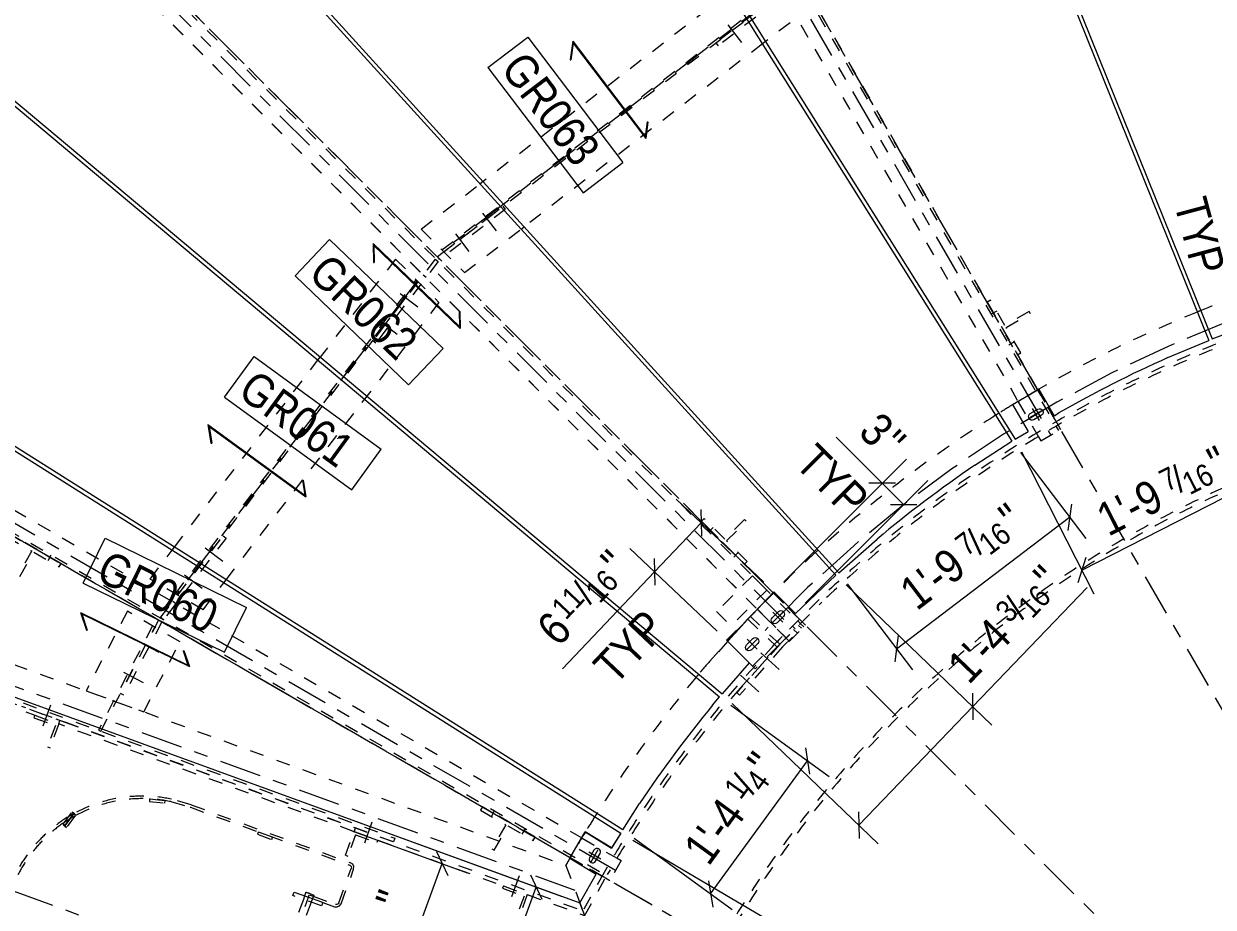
# Model space of a CAD drawing. Header units: millimetres. Extents: x -16923 to 12967, y -5402 to 13813.
# Drawn here: x -4141 to -1161, y 1476 to 3689 of the extents above; entities that cross this region are included whole.
import ezdxf

# ---------------------------------------------------------------- set-up
doc = ezdxf.new("R2010")
doc.units = ezdxf.units.MM
doc.header["$LTSCALE"] = 35
for name, pattern in [('XKITLINE00', [0]), ('XKITLINE01', [4, 1, -1, 1, -1]), ('XKITLINE02', [4, 2, -2]), ('XKITLINE03', [6, 3, -1, 1, -1])]:
    doc.linetypes.add(name, pattern=pattern)
for name, color, linetype, lineweight in [('Bolt', 3, 'Continuous', 0), ('Dimension', 7, 'Continuous', 0), ('Grid', 1, 'Continuous', 0), ('Part', 2, 'Continuous', 0), ('Part mark', 3, 'Continuous', 0)]:
    doc.layers.add(name, color=color, linetype=linetype, lineweight=lineweight)
doc.styles.add('ARIAL', font='arial.ttf')

msp = doc.modelspace()

# ---------------------------------------------------------------- linework, layer by layer
at = {"layer": 'Bolt', "color": 8, "linetype": 'XKITLINE02', "lineweight": 0}
for p, q in [((-2376.355735, 3685.950066), (-2342.531428, 3641.86937)), ((-2991.039622, 3214.28653), (-2957.215315, 3170.205834)), ((-3059.049836, 3162.100457), (-3025.225529, 3118.019761)), ((-3197.191381, 3013.318455), (-3153.110685, 2979.494147)), ((-1703.095259, 2968.779307), (-1716.792227, 2960.871359)), ((-3249.377453, 2945.308241), (-3205.296758, 2911.483934)), ((-1658.645258, 2891.789648), (-1672.342226, 2883.881699)), ((-2413.421555, 2426.812721), (-2424.607265, 2415.627011)), ((-4079.470769, 2344.285025), (-4071.533269, 2358.033178)), ((-3685.950066, 2376.355735), (-3641.86937, 2342.531427)), ((-2350.559761, 2363.950927), (-2361.745472, 2352.765217)), ((-3738.136139, 2308.345521), (-3694.055443, 2274.521214)), ((-3851.128489, 2140.290263), (-3801.830871, 2114.659493)), ((-3890.673104, 2064.231084), (-3841.375486, 2038.600314)), ((-2968.803937, 1703.041229), (-2960.866437, 1716.789382)), ((-2891.814277, 1658.591228), (-2883.876777, 1672.339382)), ((-3435.596595, 1477.676803), (-3427.180762, 1500.799115))]:
    msp.add_line(p, q, dxfattribs=at)
at = {"layer": 'Bolt', "color": 8, "linetype": 'XKITLINE00', "lineweight": 0}
for p, q in [((-1621.514186, 2709.781179), (-1618.952846, 2712.02741)), ((-1589.840545, 2718.753426), (-1620.086482, 2701.290926)), ((-1618.952846, 2712.02741), (-1599.705431, 2723.13991)), ((-1596.232264, 2694.899208), (-1613.694763, 2725.145144)), ((-1599.705431, 2723.13991), (-1596.479468, 2724.23498)), ((-1596.479468, 2724.23498), (-1593.079992, 2724.012168)), ((-1593.079992, 2724.012168), (-1590.024553, 2722.505391)), ((-1590.024553, 2722.505391), (-1587.778322, 2719.944051)), ((-1586.906064, 2713.318612), (-1588.412841, 2710.263172)), ((-1587.778322, 2719.944051), (-1586.683252, 2716.718088)), ((-1586.683252, 2716.718088), (-1586.906064, 2713.318612)), ((-1623.243776, 2703.326264), (-1623.020963, 2706.72574)), ((-1622.148705, 2700.100301), (-1623.243776, 2703.326264)), ((-1623.020963, 2706.72574), (-1621.514186, 2709.781179)), ((-1619.902475, 2697.538961), (-1622.148705, 2700.100301)), ((-1616.847036, 2696.032183), (-1619.902475, 2697.538961)), ((-1613.447559, 2695.809371), (-1616.847036, 2696.032183)), ((-1610.221596, 2696.904442), (-1613.447559, 2695.809371)), ((-1590.974181, 2708.016942), (-1610.221596, 2696.904442)), ((-1588.412841, 2710.263172), (-1590.974181, 2708.016942)), ((-2265.693947, 2200.587089), (-2249.978498, 2216.302538)), ((-2239.314444, 2189.923036), (-2264.010148, 2214.61874)), ((-2239.314444, 2214.61874), (-2264.010148, 2189.923036)), ((-2249.978498, 2216.302538), (-2247.145882, 2218.195235)), ((-2247.145882, 2218.195235), (-2243.804572, 2218.859864)), ((-2243.804572, 2218.859864), (-2240.463262, 2218.195235)), ((-2240.463262, 2218.195235), (-2237.630646, 2216.302538)), ((-2237.630646, 2216.302538), (-2235.737949, 2213.469922)), ((-2235.737949, 2206.787302), (-2237.630646, 2203.954686)), ((-2235.737949, 2213.469922), (-2235.07332, 2210.128612)), ((-2235.07332, 2210.128612), (-2235.737949, 2206.787302)), ((-2268.251273, 2194.413163), (-2267.586644, 2197.754474)), ((-2267.586644, 2191.071853), (-2268.251273, 2194.413163)), ((-2267.586644, 2197.754474), (-2265.693947, 2200.587089)), ((-2265.693947, 2188.239238), (-2267.586644, 2191.071853)), ((-2262.861331, 2186.34654), (-2265.693947, 2188.239238)), ((-2259.520021, 2185.681911), (-2262.861331, 2186.34654)), ((-2256.17871, 2186.34654), (-2259.520021, 2185.681911)), ((-2253.346095, 2188.239238), (-2256.17871, 2186.34654)), ((-2237.630646, 2203.954686), (-2253.346095, 2188.239238)), ((-2329.888819, 2132.846929), (-2314.173371, 2148.562378)), ((-2328.206789, 2146.880348), (-2303.504013, 2122.177571)), ((-2328.206789, 2122.177571), (-2303.504013, 2146.880348)), ((-2314.173371, 2148.562378), (-2311.339944, 2150.455617)), ((-2311.339944, 2150.455617), (-2307.997677, 2151.120437)), ((-2307.997677, 2151.120437), (-2304.65541, 2150.455617)), ((-2304.65541, 2150.455617), (-2301.821983, 2148.562378)), ((-2301.821983, 2148.562378), (-2299.928743, 2145.728951)), ((-2299.928743, 2145.728951), (-2299.263924, 2142.386684)), ((-2332.446878, 2126.671235), (-2331.782059, 2130.013502)), ((-2331.782059, 2123.328968), (-2332.446878, 2126.671235)), ((-2331.782059, 2130.013502), (-2329.888819, 2132.846929)), ((-2329.888819, 2120.495541), (-2331.782059, 2123.328968)), ((-2327.055392, 2118.602302), (-2329.888819, 2120.495541)), ((-2323.713125, 2117.937482), (-2327.055392, 2118.602302)), ((-2320.370858, 2118.602302), (-2323.713125, 2117.937482)), ((-2317.537431, 2120.495541), (-2320.370858, 2118.602302)), ((-2301.821983, 2136.21099), (-2317.537431, 2120.495541)), ((-2299.928743, 2139.044417), (-2301.821983, 2136.21099)), ((-2299.263924, 2142.386684), (-2299.928743, 2139.044417)), ((-2293.654439, 2113.211013), (-2247.904666, 2071.496317)), ((-2344.753698, 2056.684022), (-2299.003926, 2014.969326)), ((-4091.908885, 1930.261796), (-4072.90539, 1982.473468)), ((-4091.908885, 1930.261796), (-4072.90539, 1982.473468)), ((-3286.357387, 1637.065026), (-3267.353892, 1689.276698)), ((-3286.357387, 1637.065026), (-3267.353892, 1689.276698)), ((-2694.880456, 1596.217861), (-2725.126397, 1613.680354)), ((-2712.008664, 1618.938439), (-2723.12116, 1599.691022)), ((-2718.734673, 1589.826137), (-2701.27218, 1620.072078)), ((-2709.762434, 1621.49978), (-2712.008664, 1618.938439)), ((-2706.706995, 1623.006558), (-2709.762434, 1621.49978)), ((-2707.998189, 1590.959775), (-2696.885694, 1610.207193)), ((-2703.307519, 1623.229371), (-2706.706995, 1623.006558)), ((-2700.081556, 1622.134301), (-2703.307519, 1623.229371)), ((-2697.520215, 1619.888071), (-2700.081556, 1622.134301)), ((-2696.013437, 1616.832632), (-2697.520215, 1619.888071)), ((-2696.885694, 1610.207193), (-2695.790624, 1613.433156)), ((-2695.790624, 1613.433156), (-2696.013437, 1616.832632)), ((-2723.12116, 1599.691022), (-2724.216229, 1596.465059)), ((-2724.216229, 1596.465059), (-2723.993416, 1593.065582)), ((-2723.993416, 1593.065582), (-2722.486638, 1590.010144)), ((-2722.486638, 1590.010144), (-2719.925298, 1587.763913)), ((-2719.925298, 1587.763913), (-2716.699335, 1586.668844)), ((-2716.699335, 1586.668844), (-2713.299858, 1586.891657)), ((-2713.299858, 1586.891657), (-2710.244419, 1588.398435)), ((-2710.244419, 1588.398435), (-2707.998189, 1590.959775)), ((-2917.826951, 1502.930917), (-2898.823457, 1555.142589)), ((-2917.826951, 1502.930917), (-2898.823457, 1555.142589))]:
    msp.add_line(p, q, dxfattribs=at)
at = {"layer": 'Dimension', "color": 7, "linetype": 'XKITLINE00', "lineweight": 0}
for p, q in [((-1989.807212, 2537.646369), (-2105.644472, 2653.397088)), ((-1989.807212, 2537.646369), (-2105.644472, 2653.397088)), ((-2236.640716, 2290.628319), (-1929.423535, 2598.075192)), ((-1643.701157, 2614.856431), (-1480.140094, 2399.450193)), ((-1640.959466, 2616.706063), (-1459.427953, 2260.982002)), ((-1489.735015, 2320.37087), (-1004.796317, 2567.84262)), ((-2183.020986, 2237.008586), (-1875.783774, 2544.475505)), ((-1956.469714, 2537.658827), (-2023.144709, 2537.633911)), ((-1989.807212, 2537.646369), (-1936.167451, 2484.046682)), ((-2286.78545, 2289.944666), (-2505.792071, 2497.4781)), ((-1902.829953, 2484.05914), (-1969.504948, 2484.034224)), ((-1515.942245, 2485.58168), (-1524.979636, 2419.522001)), ((-2444.679818, 2472.043369), (-2442.887025, 2405.392476)), ((-1954.073053, 2123.303908), (-1520.46094, 2452.55184)), ((-2560.408745, 2315.645136), (-2443.783422, 2438.717923)), ((-2403.410773, 2166.87188), (-2622.417394, 2374.405314)), ((-2561.305141, 2348.970582), (-2559.512348, 2282.31969)), ((-1479.453043, 2352.08317), (-1500.016986, 2288.65857)), ((-2560.408745, 2315.645136), (-2790.68153, 2072.64205)), ((-2560.408745, 2315.645136), (-2790.68153, 2072.64205)), ((-2080.587984, 2282.991039), (-1715.100701, 1932.091356)), ((-2077.477172, 2285.824354), (-1913.752206, 2070.202261)), ((-1763.197104, 1978.268099), (-1476.768272, 2276.604348)), ((-1763.197104, 1978.268099), (-1476.768272, 2276.604348)), ((-1949.554358, 2156.333748), (-1958.591749, 2090.274069)), ((-1763.875806, 2011.59869), (-1762.518402, 1944.937509)), ((-2368.893763, 1982.061436), (-2123.129863, 1802.875311)), ((-2365.708649, 1985.650806), (-2000.404481, 1634.926929)), ((-2048.500884, 1681.103672), (-1763.197104, 1978.268099)), ((-2182.165617, 1875.0917), (-2171.845403, 1809.220243)), ((-2419.77137, 1509.188869), (-2177.00551, 1842.155972)), ((-2049.179586, 1714.434263), (-2047.822182, 1647.773082)), ((-3309.668481, 1691.16289), (-2794.108106, 1503.514259)), ((-3318.355793, 1667.294697), (-3029.742636, 1562.248099)), ((-2614.536041, 1643.705081), (-2215.574586, 1409.277102)), ((-2611.337804, 1648.859695), (-2365.895724, 1469.908209)), ((-3106.485678, 1615.266328), (-3078.307605, 1554.838256)), ((-3240.085215, 1179.281271), (-3092.396641, 1585.052292)), ((-2870.851147, 1556.532488), (-2842.673075, 1496.104416)), ((-3013.137996, 1096.679239), (-2856.762111, 1526.318452)), ((-2424.931477, 1542.124598), (-2414.611264, 1476.253141))]:
    msp.add_line(p, q, dxfattribs=at)
at = {"layer": 'Dimension', "color": 3}
for p in [(-1989.807212, 2537.646369), (-1936.167451, 2484.046682), (-1520.46094, 2452.55184), (-2443.783422, 2438.717923), (-2560.408745, 2315.645136), (-1489.735015, 2320.37087), (-1954.073053, 2123.303908), (-1763.197104, 1978.268099), (-2177.00551, 1842.155972), (-2048.500884, 1681.103672), (-3092.396641, 1585.052292), (-2856.762111, 1526.318452), (-2419.77137, 1509.188869)]:
    msp.add_point(p, dxfattribs=at)
at = {"layer": 'Grid', "color": 1, "linetype": 'XKITLINE03', "lineweight": 0}
for p, q in [((87.5, -151.554446), (-3217.224999, 5572.39716)), ((123.743687, -123.743687), (-4549.843228, 4549.843228)), ((-5930.648508, 3424.251732), (785.909072, -453.944541)), ((-5572.39716, 3217.224999), (151.554446, -87.5)), ((-5943.544081, 2163.273129), (164.446209, -59.853525))]:
    msp.add_line(p, q, dxfattribs=at)
at = {"layer": 'Part', "color": 2, "linetype": 'XKITLINE00', "lineweight": 0}
for p, q in [((-2121.596272, 5251.925613), (-1171.881147, 2895.257364)), ((-2112.721984, 5255.335114), (-1163.146103, 2899.03059)), ((-3007.793554, 4799.510535), (-1656.935758, 2647.988149)), ((-3015.926055, 4794.587108), (-1664.866956, 2642.731312)), ((-3813.976675, 4185.063835), (-2105.966658, 2307.375055)), ((-3808.274907, 4192.749654), (-2098.617338, 2313.671061)), ((-2765.226959, 3645.057754), (-2771.632063, 3598.239005)), ((-2763.89988, 3640.002798), (-2769.650521, 3597.967917)), ((-2765.226959, 3645.057754), (-2583.805832, 3406.130202)), ((-2763.89988, 3640.002798), (-2582.478753, 3401.075247)), ((-2771.632063, 3598.239005), (-2769.650521, 3597.967917)), ((-4241.8, 3560.946149), (-2390.956104, 2009.890567)), ((-4241.8, 3548.525238), (-2397.174943, 2002.681205)), ((-2578.709654, 3443.381201), (-2583.805832, 3406.130202)), ((-2576.728112, 3443.110114), (-2582.478753, 3401.075247)), ((-2578.709654, 3443.381201), (-2576.728112, 3443.110114)), ((-3265.579214, 3138.006908), (-3049.172445, 2930.237533)), ((-3265.579214, 3138.006908), (-3264.617175, 3090.761871)), ((-3263.481328, 3133.220199), (-3047.07456, 2925.450824)), ((-3263.481328, 3133.220199), (-3262.617589, 3090.802588)), ((-3264.617175, 3090.761871), (-3262.617589, 3090.802588)), ((-3049.937884, 2967.827721), (-3047.938299, 2967.868438)), ((-3049.937884, 2967.827721), (-3049.172445, 2930.237533)), ((-3047.938299, 2967.868438), (-3047.07456, 2925.450824)), ((-1163.146103, 2899.03059), (-1043.744641, 2944.681101)), ((-1274.003188, 2852.623058), (-1171.881147, 2895.257364)), ((-1663.359082, 2734.966266), (-1597.367948, 2773.066265)), ((-1597.367948, 2773.066265), (-1559.192415, 2706.944302)), ((-1663.359082, 2734.966266), (-1624.453822, 2667.58038)), ((-1559.192415, 2706.944302), (-1547.475399, 2714.011694)), ((-3679.092516, 2684.721466), (-3436.682408, 2507.980591)), ((-3679.092516, 2684.721466), (-3671.778228, 2638.036137)), ((-2639.618984, 1669.479465), (-4241.8, 2679.391304)), ((-4241.8, 2668.137863), (-2644.712172, 1661.436441)), ((-3676.369257, 2680.260797), (-3433.959148, 2503.519922)), ((-3676.369257, 2680.260797), (-3669.802331, 2638.345705)), ((-1656.935758, 2647.988149), (-1624.453822, 2667.58038)), ((-3671.778228, 2638.036137), (-3669.802331, 2638.345705)), ((-1757.852373, 2582.728749), (-1664.866956, 2642.731312)), ((-3442.501968, 2545.125454), (-3440.526071, 2545.435022)), ((-3442.501968, 2545.125454), (-3436.682408, 2507.980591)), ((-3440.526071, 2545.435022), (-3433.959148, 2503.519922)), ((-2098.617338, 2313.671061), (-2002.540421, 2397.991314)), ((-2206.84283, 2211.332958), (-2105.966658, 2307.375055)), ((-2378.005526, 2142.797548), (-2261.380203, 2265.870335)), ((-2261.380203, 2265.870335), (-2206.84283, 2211.332958)), ((-3998.611263, 2214.170692), (-3729.190427, 2082.214584)), ((-3998.611263, 2214.170692), (-3983.30034, 2169.465045)), ((-3995.154707, 2210.250752), (-3725.733872, 2078.294643)), ((-3995.154707, 2210.250752), (-3981.408231, 2170.11306)), ((-3983.30034, 2169.465045), (-3981.408231, 2170.11306)), ((-3741.372453, 2117.784324), (-3739.480344, 2118.432339)), ((-3741.372453, 2117.784324), (-3729.190427, 2082.214584)), ((-3739.480344, 2118.432339), (-3725.733872, 2078.294643)), ((-2378.005526, 2142.797548), (-2323.387977, 2088.220804)), ((-2323.387977, 2088.220804), (-2390.956104, 2009.890567)), ((-4241.8, 2030.431017), (-2747.478168, 1486.54235)), ((-2415.039258, 1981.971498), (-2397.174943, 2002.681205)), ((-2639.618984, 1669.479465), (-2597.677363, 1735.712522)), ((-2772.392564, 1598.49116), (-2734.276764, 1664.503022)), ((-2734.276764, 1664.503022), (-2668.199568, 1624.019152)), ((-2668.347207, 1624.112643), (-2734.276764, 1664.503022)), ((-2644.712172, 1661.436441), (-2668.347207, 1624.112643)), ((-2644.712172, 1661.436441), (-2668.199568, 1624.019152)), ((-2668.199568, 1624.019152), (-2668.347207, 1624.112643)), ((-2772.392564, 1598.49116), (-2706.818986, 1558.315844)), ((-2747.478168, 1486.54235), (-2706.818986, 1558.315844))]:
    msp.add_line(p, q, dxfattribs=at)
at = {"layer": 'Part', "color": 8, "linetype": 'XKITLINE01', "lineweight": 0}
for p, q in [((-2885.224261, 4984.655012), (-1548.549262, 2669.465998)), ((-2844.336028, 4926.534515), (-1600.114903, 2771.48031)), ((-2893.941225, 4898.153236), (-1649.608255, 2742.90531)), ((-4077.036279, 4068.056023), (-2186.692365, 2177.712109)), ((-4112.957303, 4032.134998), (-2224.022916, 2143.200611)), ((-4022.483849, 4022.483849), (-2263.564881, 2263.564881)), ((-4063.051907, 3982.229602), (-2302.889043, 2222.066738)), ((-2201.574116, 3798.051829), (-2406.026675, 3641.169862)), ((-2195.790883, 3790.514972), (-2400.243442, 3633.633005)), ((-3092.918944, 3122.104777), (-2260.94669, 3760.499541)), ((-3088.390071, 3117.575903), (-2257.744293, 3754.952826)), ((-2371.295218, 3767.872135), (-2989.858908, 3293.231522)), ((-2220.916728, 3691.165613), (-2282.322721, 3644.047138)), ((-2289.900152, 3638.23277), (-2886.936929, 3180.110338)), ((-2400.243442, 3633.633005), (-2406.026673, 3641.169864)), ((-2282.322721, 3644.047138), (-2289.900152, 3638.23277)), ((-3145.000986, 3174.186818), (-2997.442332, 3287.412556)), ((-2989.858908, 3293.231522), (-2997.442332, 3287.412556)), ((-3103.82148, 3105.705346), (-2940.09247, 3231.339034)), ((-2934.309236, 3223.802177), (-3098.038246, 3098.168489)), ((-2940.09247, 3231.339034), (-2934.309236, 3223.802177)), ((-3145.000986, 3174.186818), (-3036.308029, 3065.493862)), ((-3036.308029, 3065.493862), (-2894.533943, 3174.280944)), ((-2894.533943, 3174.280944), (-2886.936929, 3180.110338)), ((-3209.277742, 3099.269605), (-3397.767559, 2853.624893)), ((-3209.277742, 3099.269605), (-3100.584785, 2990.576648)), ((-3098.038246, 3098.168489), (-3103.82148, 3105.705346)), ((-3109.565445, 3098.827041), (-3266.447411, 2894.374481)), ((-3102.028588, 3093.043807), (-3258.910555, 2888.591248)), ((-3109.565445, 3098.827041), (-3102.028588, 3093.043807)), ((-3760.499541, 2260.94669), (-3157.1957, 3047.187563)), ((-3754.952827, 2257.744293), (-3152.666827, 3042.65869)), ((-3132.457138, 3053.388548), (-3139.993995, 3059.171782)), ((-3100.584785, 2990.576648), (-3280.85258, 2755.647083)), ((-1718.970222, 2996.275553), (-1727.219114, 2991.513053)), ((-1727.219114, 2991.513053), (-1651.019114, 2859.530781)), ((-1682.457722, 2933.034048), (-1718.970222, 2996.275553)), ((-1621.965847, 2967.959048), (-1682.457722, 2933.034048)), ((-1679.282722, 2927.534786), (-1618.790847, 2962.459786)), ((-1618.790847, 2962.459786), (-1621.965847, 2967.959048)), ((-1642.770222, 2864.293281), (-1679.282722, 2927.534786)), ((-3258.910553, 2888.59125), (-3266.447409, 2894.374484)), ((-1651.019114, 2859.530781), (-1642.770222, 2864.293281)), ((-3763.030059, 2377.605534), (-3403.56833, 2846.06518)), ((-3403.56833, 2846.06518), (-3397.767559, 2853.624893)), ((-1600.114903, 2771.48031), (-1599.927321, 2771.155408)), ((-3633.556838, 2295.993945), (-3286.653352, 2748.087371)), ((-3280.85258, 2755.647083), (-3286.653352, 2748.087371)), ((-1649.608255, 2742.90531), (-1648.94802, 2741.761748)), ((-1648.94802, 2741.761748), (-1598.15665, 2653.788515)), ((-1599.927321, 2771.155408), (-1549.135951, 2683.182174)), ((-1549.135951, 2683.182174), (-1543.05, 2672.640998)), ((-1598.15665, 2653.788515), (-1592.543352, 2644.065998)), ((-1592.543352, 2644.065998), (-1543.05, 2672.640998)), ((-4365.423288, 2527.710659), (-2669.465999, 1548.549261)), ((-4267.2, 2463.669068), (-2771.461329, 1600.103944)), ((-4165.585294, 2470.992926), (-2742.884173, 1649.596052)), ((-2435.872146, 2449.26331), (-2442.607338, 2442.528118)), ((-2384.235673, 2397.626837), (-2435.872146, 2449.26331)), ((-2334.844264, 2447.018246), (-2384.235673, 2397.626837)), ((-2330.354136, 2442.528118), (-2334.844264, 2447.018246)), ((-2442.607338, 2442.528118), (-2334.844264, 2334.765044)), ((-2379.745545, 2393.136709), (-2330.354136, 2442.528118)), ((-4183.956304, 2404.609776), (-4120.714799, 2368.097276)), ((-4047.211533, 2336.658668), (-4179.193804, 2412.858668)), ((-3797.978025, 2201.63416), (-3641.152406, 2406.013286)), ((-3633.615549, 2400.230052), (-3790.441168, 2195.850927)), ((-3641.152409, 2406.013282), (-3633.615549, 2400.230052)), ((-2328.109072, 2341.500236), (-2379.745545, 2393.136709)), ((-4120.714799, 2368.097276), (-4155.639799, 2307.605401)), ((-4150.140538, 2304.430401), (-4115.215538, 2364.922276)), ((-4115.215538, 2364.922276), (-4051.974033, 2328.409776)), ((-3824.286755, 2297.774255), (-3768.85012, 2370.020684)), ((-3768.85012, 2370.020684), (-3763.030059, 2377.605534)), ((-4051.974033, 2328.409776), (-4047.211533, 2336.658668)), ((-2334.844264, 2334.765044), (-2328.109072, 2341.500236)), ((-3691.165613, 2220.916728), (-3824.286755, 2297.774255)), ((-3639.376899, 2288.409095), (-3633.556838, 2295.993945)), ((-2315.094619, 2306.114363), (-2404.89718, 2216.311802)), ((-2315.094619, 2306.114363), (-2279.173594, 2270.193338)), ((-2211.819625, 2313.092995), (-2260.095674, 2264.585805)), ((-3691.165613, 2220.916728), (-3639.376899, 2288.409095)), ((-2279.173594, 2270.193338), (-2368.976156, 2180.390777)), ((-3760.012618, 2235.506185), (-3767.549475, 2241.289419)), ((-2320.267412, 2204.12597), (-2260.095674, 2264.585805)), ((-2260.095674, 2264.585805), (-2312.378828, 2212.052325)), ((-2263.564881, 2263.564881), (-2262.335378, 2262.335378)), ((-2262.335378, 2262.335378), (-2190.515153, 2190.515153)), ((-2148.185816, 2246.545689), (-2253.416922, 2140.810746)), ((-2246.501354, 2134.260895), (-2141.603008, 2239.661485)), ((-3881.073596, 2216.908753), (-3984.547664, 2017.889168)), ((-3748.962628, 2140.63445), (-3881.073596, 2216.908753)), ((-2404.89718, 2216.311802), (-2368.976156, 2180.390777)), ((-2379.930804, 2144.740381), (-2307.498038, 2217.202942)), ((-2312.378828, 2212.052325), (-2320.267412, 2204.12597)), ((-2307.498038, 2217.202942), (-2302.68199, 2222.020971)), ((-2302.889043, 2222.066738), (-2302.650019, 2221.827714)), ((-2302.569569, 2221.908549), (-2302.68199, 2222.020971)), ((-2302.68199, 2222.02097), (-2230.83994, 2150.17892)), ((-2302.650019, 2221.827714), (-2230.829794, 2150.007489)), ((-3817.770424, 2180.36065), (-3953.745136, 1918.830092)), ((-3947.727002, 1916.63967), (-3812.2658, 2177.182554)), ((-3802.929733, 2195.137157), (-3898.612525, 2011.103129)), ((-3794.500894, 2190.754844), (-3890.183686, 2006.720815)), ((-3794.500894, 2190.754844), (-3802.929733, 2195.137157)), ((-3790.441168, 2195.850927), (-3797.978025, 2201.63416)), ((-2422.996772, 2090.825802), (-2334.783319, 2188.409233)), ((-2334.783319, 2188.409233), (-2376.95989, 2141.752693)), ((-2326.820796, 2197.21753), (-2334.783319, 2188.409233)), ((-2326.618251, 2197.025696), (-2326.820796, 2197.21753)), ((-2326.820796, 2197.21753), (-2326.618251, 2197.025696)), ((-2326.618251, 2197.025696), (-2253.054617, 2127.352342)), ((-2320.068482, 2203.937559), (-2320.267412, 2204.12597)), ((-2320.267412, 2204.12597), (-2320.068482, 2203.937559)), ((-2246.501354, 2134.260895), (-2320.068482, 2203.937559)), ((-2314.81056, 2079.646913), (-2201.661192, 2192.842825)), ((-2246.629808, 2134.382556), (-2194.926, 2186.107633)), ((-2246.363771, 2134.286147), (-2199.283933, 2181.498744)), ((-2222.61339, 2141.791085), (-2182.202237, 2182.202237)), ((-2208.154933, 2172.873259), (-2214.890125, 2179.608451)), ((-2201.661192, 2192.842825), (-2194.926, 2186.107633)), ((-2199.283933, 2181.498744), (-2192.539265, 2174.773042)), ((-2190.515153, 2190.515153), (-2182.202237, 2182.202237)), ((-2239.437516, 2127.742544), (-2192.539265, 2174.773042)), ((-2230.829794, 2150.007489), (-2230.758115, 2149.93581)), ((-3840.112441, 1965.319046), (-3748.962628, 2140.63445)), ((-2376.95989, 2141.752693), (-2422.996772, 2090.825802)), ((-2379.930804, 2144.740381), (-2308.073983, 2072.913106)), ((-2246.363771, 2134.286147), (-2354.344969, 2013.626964)), ((-2259.970197, 2133.902203), (-2353.281412, 2030.679529)), ((-2239.437516, 2127.742544), (-2347.247217, 2007.274992)), ((-2346.069478, 2024.457501), (-2253.054617, 2127.352342)), ((-2253.364119, 2127.645476), (-2308.073983, 2072.913106)), ((-2246.629808, 2134.382556), (-2253.364119, 2127.645476)), ((-2224.022916, 2143.200611), (-2222.61339, 2141.791085)), ((-4165.6, 2083.786831), (-2782.228636, 1580.280832)), ((-4267.2, 2012.645745), (-4112.788076, 1956.444401)), ((-4257.675, 2019.315222), (-4037.925779, 1939.333047)), ((-3984.547664, 2017.889168), (-3840.112441, 1965.319047)), ((-3890.183686, 2006.720815), (-3898.612525, 2011.103129)), ((-2354.344969, 2013.626964), (-2347.247217, 2007.274992)), ((-3214.473113, 1639.620787), (-4145.332623, 1978.425941)), ((-4142.074881, 1987.376513), (-3211.215371, 1648.571359)), ((-4112.788076, 1956.444401), (-4114.959904, 1950.477353)), ((-4114.959904, 1950.477353), (-4061.25647, 1930.930902)), ((-4112.788076, 1956.444401), (-4053.117617, 1934.72613)), ((-4112.788076, 1956.444401), (-4053.117594, 1934.726122)), ((-4053.117617, 1934.72613), (-4049.859875, 1943.676702)), ((-4037.925779, 1939.333047), (-4049.859875, 1943.676702)), ((-4037.925779, 1939.333047), (-2740.176704, 1466.991012)), ((-4061.25647, 1930.930902), (-4080.802922, 1877.227468)), ((-4053.117594, 1934.726122), (-4074.835873, 1875.055641)), ((-3314.112054, 1665.750102), (-4053.117617, 1934.72613)), ((-3953.745136, 1918.830092), (-3947.727002, 1916.63967)), ((-4080.802922, 1877.227468), (-4074.835873, 1875.055641)), ((-3825.240692, 1746.960817), (-3825.892606, 1740.758269)), ((-3825.892606, 1740.758269), (-3788.001322, 1736.775734)), ((-3825.22885, 1747.073483), (-3825.240692, 1746.960817)), ((-3825.22885, 1747.073483), (-3824.217925, 1746.96723)), ((-3824.217925, 1746.96723), (-3810.952109, 1745.572936)), ((-3810.952109, 1745.572936), (-3787.337566, 1743.090948)), ((-3787.417196, 1742.333319), (-3788.001322, 1736.775734)), ((-3787.337566, 1743.090948), (-3787.417196, 1742.333319)), ((-3771.77212, 1740.17975), (-3723.801866, 1726.393298)), ((-3721.616209, 1732.355295), (-3770.458818, 1746.392458)), ((-3721.616209, 1732.355295), (-3721.08607, 1732.162692)), ((-3721.08607, 1732.162692), (-3321.732578, 1587.064428)), ((-4041.836096, 1684.135638), (-4019.214534, 1714.85212)), ((-4016.244336, 1710.098809), (-4038.934565, 1679.492217)), ((-4014.084305, 1711.023798), (-4036.705868, 1680.307316)), ((-4011.143237, 1706.317105), (-4033.833466, 1675.710512)), ((-4019.214534, 1714.85212), (-4014.084305, 1711.023798)), ((-4016.244336, 1710.098809), (-4019.214534, 1714.85212)), ((-4016.244336, 1710.098809), (-4011.143237, 1706.317105)), ((-4011.143237, 1706.317105), (-4014.084305, 1711.023798)), ((-3723.801866, 1726.393298), (-3723.254538, 1726.194422)), ((-3723.254538, 1726.194422), (-3323.901046, 1581.096158)), ((-2991.501991, 1727.14448), (-2996.264491, 1718.895588)), ((-2996.264491, 1718.895588), (-2933.022986, 1682.383088)), ((-2859.519719, 1650.94448), (-2991.501991, 1727.14448)), ((-4036.705868, 1680.307316), (-4041.836096, 1684.135638)), ((-4038.934565, 1679.492217), (-4041.836096, 1684.135638)), ((-4038.934565, 1679.492217), (-4033.833466, 1675.710512)), ((-4033.833466, 1675.710512), (-4036.705868, 1680.307316)), ((-3309.945883, 1674.370034), (-3313.203625, 1665.419461)), ((-2933.022986, 1682.383088), (-2967.947986, 1621.891213)), ((-2962.448724, 1618.716213), (-2927.523724, 1679.208088)), ((-2927.523724, 1679.208088), (-2864.282219, 1642.695588)), ((-3552.927967, 1664.308086), (-3555.096435, 1658.339817)), ((-3555.096435, 1658.339817), (-3519.286817, 1645.329003)), ((-3517.118349, 1651.297273), (-3552.927967, 1664.308086)), ((-3519.286817, 1645.329003), (-3517.118349, 1651.297273)), ((-3334.921904, 1605.74898), (-3313.203625, 1665.419461)), ((-3309.408404, 1657.280585), (-3328.954856, 1603.577152)), ((-3314.112054, 1665.750102), (-3313.203625, 1665.419461)), ((-3313.203625, 1665.419461), (-3253.533143, 1643.701182)), ((-3313.203625, 1665.419461), (-3253.533143, 1643.701182)), ((-3309.408404, 1657.280585), (-3255.704971, 1637.734134)), ((-3253.533143, 1643.701182), (-3255.704971, 1637.734134)), ((-3253.533143, 1643.701182), (-2938.706141, 1529.113525)), ((-3211.215371, 1648.571359), (-3214.473113, 1639.620787)), ((-2864.282219, 1642.695588), (-2859.519719, 1650.94448)), ((-2742.884173, 1649.596052), (-2741.883686, 1649.01842)), ((-2741.883686, 1649.01842), (-2653.889169, 1598.214762)), ((-2967.947986, 1621.891213), (-2962.448724, 1618.716213)), ((-3334.921904, 1605.74898), (-3328.954856, 1603.577152)), ((-3323.901046, 1581.096158), (-3321.20737, 1579.212254)), ((-3316.345225, 1583.29662), (-3321.732578, 1587.064428)), ((-3313.563634, 1577.339885), (-3316.345225, 1583.29662)), ((-2782.228636, 1580.280832), (-2768.250809, 1605.66417)), ((-2772.249151, 1598.403294), (-2782.228636, 1580.280832)), ((-2782.228636, 1580.280832), (-2747.451451, 1486.589512)), ((-2782.228636, 1580.280832), (-2747.451451, 1486.589512)), ((-2768.250809, 1605.66417), (-2772.249151, 1598.403294)), ((-2771.461329, 1600.103944), (-2771.34852, 1600.038814)), ((-2771.34852, 1600.038814), (-2683.365923, 1549.242038)), ((-2766.519398, 1608.808362), (-2768.250809, 1605.66417)), ((-2644.065999, 1592.543352), (-2672.640999, 1543.05)), ((-2653.889169, 1598.214762), (-2644.065999, 1592.543352)), ((-3351.428402, 1486.749882), (-3320.101343, 1572.959151)), ((-3345.46023, 1484.581145), (-3314.133171, 1570.790414)), ((-3321.20737, 1579.212254), (-3319.816575, 1576.233887)), ((-3319.816575, 1576.233887), (-3320.101343, 1572.959151)), ((-3314.133171, 1570.790414), (-3313.563634, 1577.339885)), ((-2686.91504, 1562.537942), (-2739.916231, 1466.289286)), ((-2735.539086, 1454.497057), (-2678.680106, 1557.751347)), ((-2938.706141, 1529.113525), (-2940.877969, 1523.146477)), ((-2940.877969, 1523.146477), (-2887.174536, 1503.600025)), ((-2938.706141, 1529.113525), (-2879.03566, 1507.395246)), ((-2938.706141, 1529.113525), (-2879.03566, 1507.395246)), ((-2683.365923, 1549.242038), (-2672.640999, 1543.05)), ((-3440.136434, 1495.378301), (-3596.508044, 1065.750835)), ((-3466.240792, 1504.87951), (-3462.98305, 1513.830083)), ((-3394.636214, 1478.817576), (-3466.240792, 1504.87951)), ((-3462.98305, 1513.830083), (-3391.379658, 1487.768579)), ((-3436.878693, 1504.328873), (-3440.136434, 1495.378301)), ((-3433.633776, 1513.244209), (-3436.878693, 1504.328873)), ((-3433.633776, 1513.244209), (-3423.937323, 1509.714989)), ((-3423.937323, 1509.714989), (-3432.334697, 1512.771383)), ((-3427.38626, 1500.835968), (-3425.217785, 1506.804236)), ((-3427.38626, 1500.835968), (-3391.384491, 1487.755295)), ((-3425.217785, 1506.804236), (-3415.32413, 1503.209533)), ((-3423.937323, 1509.714989), (-3414.240869, 1506.185768)), ((-3417.485786, 1497.270433), (-3420.743528, 1488.319861)), ((-3414.240869, 1506.185768), (-3417.485786, 1497.270433)), ((-3415.32413, 1503.209533), (-3359.56505, 1482.950353)), ((-2887.174536, 1503.600025), (-2906.720987, 1449.896592)), ((-2879.03566, 1507.395246), (-2900.753939, 1447.724764)), ((-2879.03566, 1507.395246), (-2735.826504, 1455.271376)), ((-3420.743528, 1488.319861), (-3577.115137, 1058.692394)), ((-3391.379658, 1487.768579), (-3394.636214, 1478.817576)), ((-3391.384491, 1487.755295), (-3361.733525, 1476.982085)), ((-3361.733525, 1476.982085), (-3355.1844, 1476.41277)), ((-3356.290487, 1482.665695), (-3359.56505, 1482.950353)), ((-3353.312283, 1484.056412), (-3356.290487, 1482.665695)), ((-3355.1844, 1476.41277), (-3349.227992, 1479.194204)), ((-3351.428402, 1486.749882), (-3353.312283, 1484.056412)), ((-3349.227992, 1479.194204), (-3345.46023, 1484.581145)), ((-2747.451451, 1486.589512), (-2735.826504, 1455.271376)), ((-2740.176704, 1466.991012), (-2747.451451, 1486.589512))]:
    msp.add_line(p, q, dxfattribs=at)
at = {"layer": 'Part', "color": 8, "linetype": 'XKITLINE03', "lineweight": 0}
for p, q in [((-2904.471676, 4973.542512), (-1567.796676, 2658.353498)), ((-4092.751727, 4052.340575), (-2202.407814, 2161.996661)), ((-2259.345492, 3757.726183), (-3090.654508, 3119.84034)), ((-3154.931264, 3044.923126), (-3757.726184, 2259.345492)), ((-1129.492083, 2940.105523), (-1273.669745, 2880.579344)), ((-1273.669745, 2880.579344), (-1414.72349, 2813.988011)), ((-1414.72349, 2813.988011), (-1552.307356, 2740.494854)), ((-1552.307356, 2740.494854), (-1686.083893, 2660.280127)), ((-1686.083893, 2660.280127), (-1815.72499, 2573.540573)), ((-1815.72499, 2573.540573), (-1940.912678, 2480.488935)), ((-2658.353499, 1567.796676), (-4354.310788, 2546.958073)), ((-1940.912678, 2480.488935), (-2061.33991, 2381.353442)), ((-2061.33991, 2381.353442), (-2176.711316, 2276.37724)), ((-2176.711316, 2276.37724), (-2283.384383, 2169.193433)), ((-2759.02757, 1517.776104), (-4216.4, 2048.216288))]:
    msp.add_line(p, q, dxfattribs=at)
at = {"layer": 'Part', "color": 8, "linetype": 'XKITLINE01', "lineweight": 0}
for centre, radius, start, end in [((0.002174, 0.002116), 3108.322645, 34.39348448, 133.717915044), ((0.002174, 0.002116), 3098.797645, 34.39348448, 133.717915044), ((0.002174, 0.002116), 3200.397645, 106.308084138, 111.863720169), ((0.002174, 0.002116), 3200.397645, 112.034057759, 119.943258177), ((0.002174, 0.002116), 3200.397645, 111.863720169, 112.034057759), ((0.002174, 0.002116), 3200.397645, 119.943258177, 121.307941809), ((0, 0), 2769.39375, 354, 186), ((0, 0), 2759.39375, 354, 186), ((0.002174, 0.002116), 3200.397645, 122.037748659, 122.208056523), ((0.002174, 0.002116), 3200.397645, 121.307941809, 122.037748659), ((0.002174, 0.002116), 3200.397645, 122.208056523, 132.211753705), ((0.002174, 0.002116), 3200.397645, 132.38483036, 133.717915044), ((0.002174, 0.002116), 3200.397645, 132.211753705, 132.38483036), ((-1.234263, 1.472935), 3198.488558, 139.214325907, 139.956898873), ((-1.234263, 1.472935), 3198.488558, 139.956898873, 140.127473685), ((-1.234263, 1.472935), 3198.488558, 140.127473685, 147.700454832), ((-1.234263, 1.472935), 3106.413558, 139.214325907, 149.832496201), ((-1.234263, 1.472935), 3096.888558, 139.214325907, 149.832496201), ((-3843.989745, 1398.546985), 355.532376, 78.063985065, 118.557039981), ((-3843.989745, 1398.546985), 349.182376, 78.063985065, 118.902422525), ((-3843.989745, 1398.546985), 355.532376, 121.511825174, 242.000628324), ((-3843.989745, 1398.546985), 349.182376, 118.902422525, 124.270804199), ((-3843.989745, 1398.546985), 355.532376, 118.557039981, 121.511825174), ((-1.234263, 1.472935), 3198.488558, 147.87102291, 148.679976867), ((-1.234263, 1.472935), 3198.488558, 147.700454832, 147.87102291), ((-3843.989745, 1398.546985), 349.182376, 124.270804199, 156.781717807), ((-1.234263, 1.472935), 3198.488558, 148.679976867, 149.782427715), ((-1.234263, 1.472935), 3198.488558, 149.782427715, 149.832496201)]:
    msp.add_arc(centre, radius, start, end, dxfattribs=at)
at = {"layer": 'Part', "color": 2, "linetype": 'XKITLINE00', "lineweight": 0}
for centre, start, end in [((0.010273, -0.009996), 114.065999985, 119.690999985), ((0.012035, -0.009791), 124.239999977, 129.864999977), ((0, 0), 140.625, 146.25)]:
    msp.add_arc(centre, 3124.2, start, end, dxfattribs=at)
at = {"layer": 'Part mark', "color": 7, "linetype": 'XKITLINE00', "lineweight": 0}
for p, q in [((-2977.627785, 3579.35549), (-2877.807838, 3655.150216)), ((-2877.807838, 3655.150216), (-2639.481839, 3341.280241)), ((-2977.627785, 3579.35549), (-2739.301786, 3265.485515)), ((-2739.301786, 3265.485515), (-2639.481839, 3341.280241)), ((-3461.03458, 3057.445912), (-3374.231998, 3147.85705)), ((-3374.231998, 3147.85705), (-3089.946716, 2874.918373)), ((-3461.03458, 3057.445912), (-3176.749299, 2784.507235)), ((-3176.749299, 2784.507235), (-3089.946716, 2874.918373)), ((-3637.409965, 2753.711681), (-3563.570571, 2854.986585)), ((-3563.570571, 2854.986585), (-3245.125686, 2622.808854)), ((-3637.409965, 2753.711681), (-3318.965081, 2521.53395)), ((-3318.965081, 2521.53395), (-3245.125686, 2622.808854)), ((-3991.732101, 2287.56447), (-3936.603037, 2400.124003)), ((-3936.603037, 2400.124003), (-3582.6752, 2226.77831)), ((-3991.732101, 2287.56447), (-3637.804264, 2114.218777)), ((-3637.804264, 2114.218777), (-3582.6752, 2226.77831))]:
    msp.add_line(p, q, dxfattribs=at)

# ---------------------------------------------------------------- texts
at = {"layer": 'Dimension', "color": 3, "style": 'ARIAL', "width": 0.85}
for s, height, rotation, p in [('TYP', 83.3437467, -75.000175383, (-1259.578067, 3239.502123)), ('3', 83.343747, -44.977186918, (-2052.608142, 2662.256847)), ('"', 83.343747, -44.977186918, (-2008.881304, 2618.562678)), ('TYP', 83.3437467, -44.977186918, (-2212.529759, 2583.553088)), ('"', 83.343747, 27.037878352, (-1145.926572, 2544.945274)), ('7', 55.562499, 27.037878352, (-1276.704253, 2515.634908)), ('/', 66.674999, 27.037878352, (-1243.425177, 2513.90398)), ('16', 55.5624992, 27.037878352, (-1219.341032, 2507.480734)), ("1'-9", 83.3437467, 27.037878352, (-1423.507174, 2403.291581)), ('"', 83.343747, 37.207879216, (-1655.333299, 2405.08115)), ('7', 55.562499, 37.207879216, (-1778.877287, 2353.131342)), ('/', 66.674999, 37.207879216, (-1745.815747, 2357.305984)), ('16', 55.5624992, 37.207879216, (-1720.975716, 2355.237917)), ('"', 83.343747, 46.541361698, (-2640.790855, 2294.432256)), ("1'-9", 83.3437467, 37.207879216, (-1903.527747, 2216.623526)), ('"', 83.343747, 46.168939132, (-1557.287226, 2255.916961)), ('/', 66.674999, 46.541361698, (-2722.330047, 2232.618826)), ('16', 55.5624992, 46.541361698, (-2697.483378, 2234.605568)), ('11', 55.5624992, 46.541361698, (-2782.623538, 2193.225634)), ('16', 55.5624992, 46.168939132, (-1614.369316, 2196.461855)), ('3', 55.562499, 46.168939132, (-1671.236901, 2185.366476)), ('/', 66.674999, 46.168939132, (-1639.228432, 2194.637449)), ('6', 83.343747, 46.541361698, (-2800.944432, 2125.424818)), ('TYP', 83.3437467, 46.541361698, (-2659.146726, 2029.697027)), ("1'-4", 83.3437467, 46.168939132, (-1773.115019, 2031.116776)), ('"', 83.343747, 53.903869366, (-2265.701651, 1794.774739)), ('1', 55.562499, 53.903869366, (-2344.836273, 1742.82421)), ('/', 66.674999, 53.903869366, (-2314.367479, 1756.320344)), ('4', 55.562499, 53.903869366, (-2289.980347, 1761.475136)), ("1'-4", 83.3437467, 53.903869366, (-2425.018802, 1576.262261)), ('"', 83.343747, 69.998253831, (-3183.007073, 1464.034608))]:
    msp.add_text(s, height=height, rotation=rotation, dxfattribs=at).set_placement(p)
at = {"layer": 'Part mark', "color": 3, "style": 'ARIAL', "width": 0.85}
for s, rotation, p in [('GR063', -52.792331243, (-2948.203377, 3575.330041)), ('GR062', -43.831271328, (-3431.342251, 3058.050529)), ('GR061', -36.096341093, (-3608.069395, 2758.308527)), ('GR060', -26.09249799, (-3963.635715, 2297.187))]:
    msp.add_text(s, height=83.3350015, rotation=rotation, dxfattribs=at).set_placement(p)

doc.saveas('drawing.dxf')
